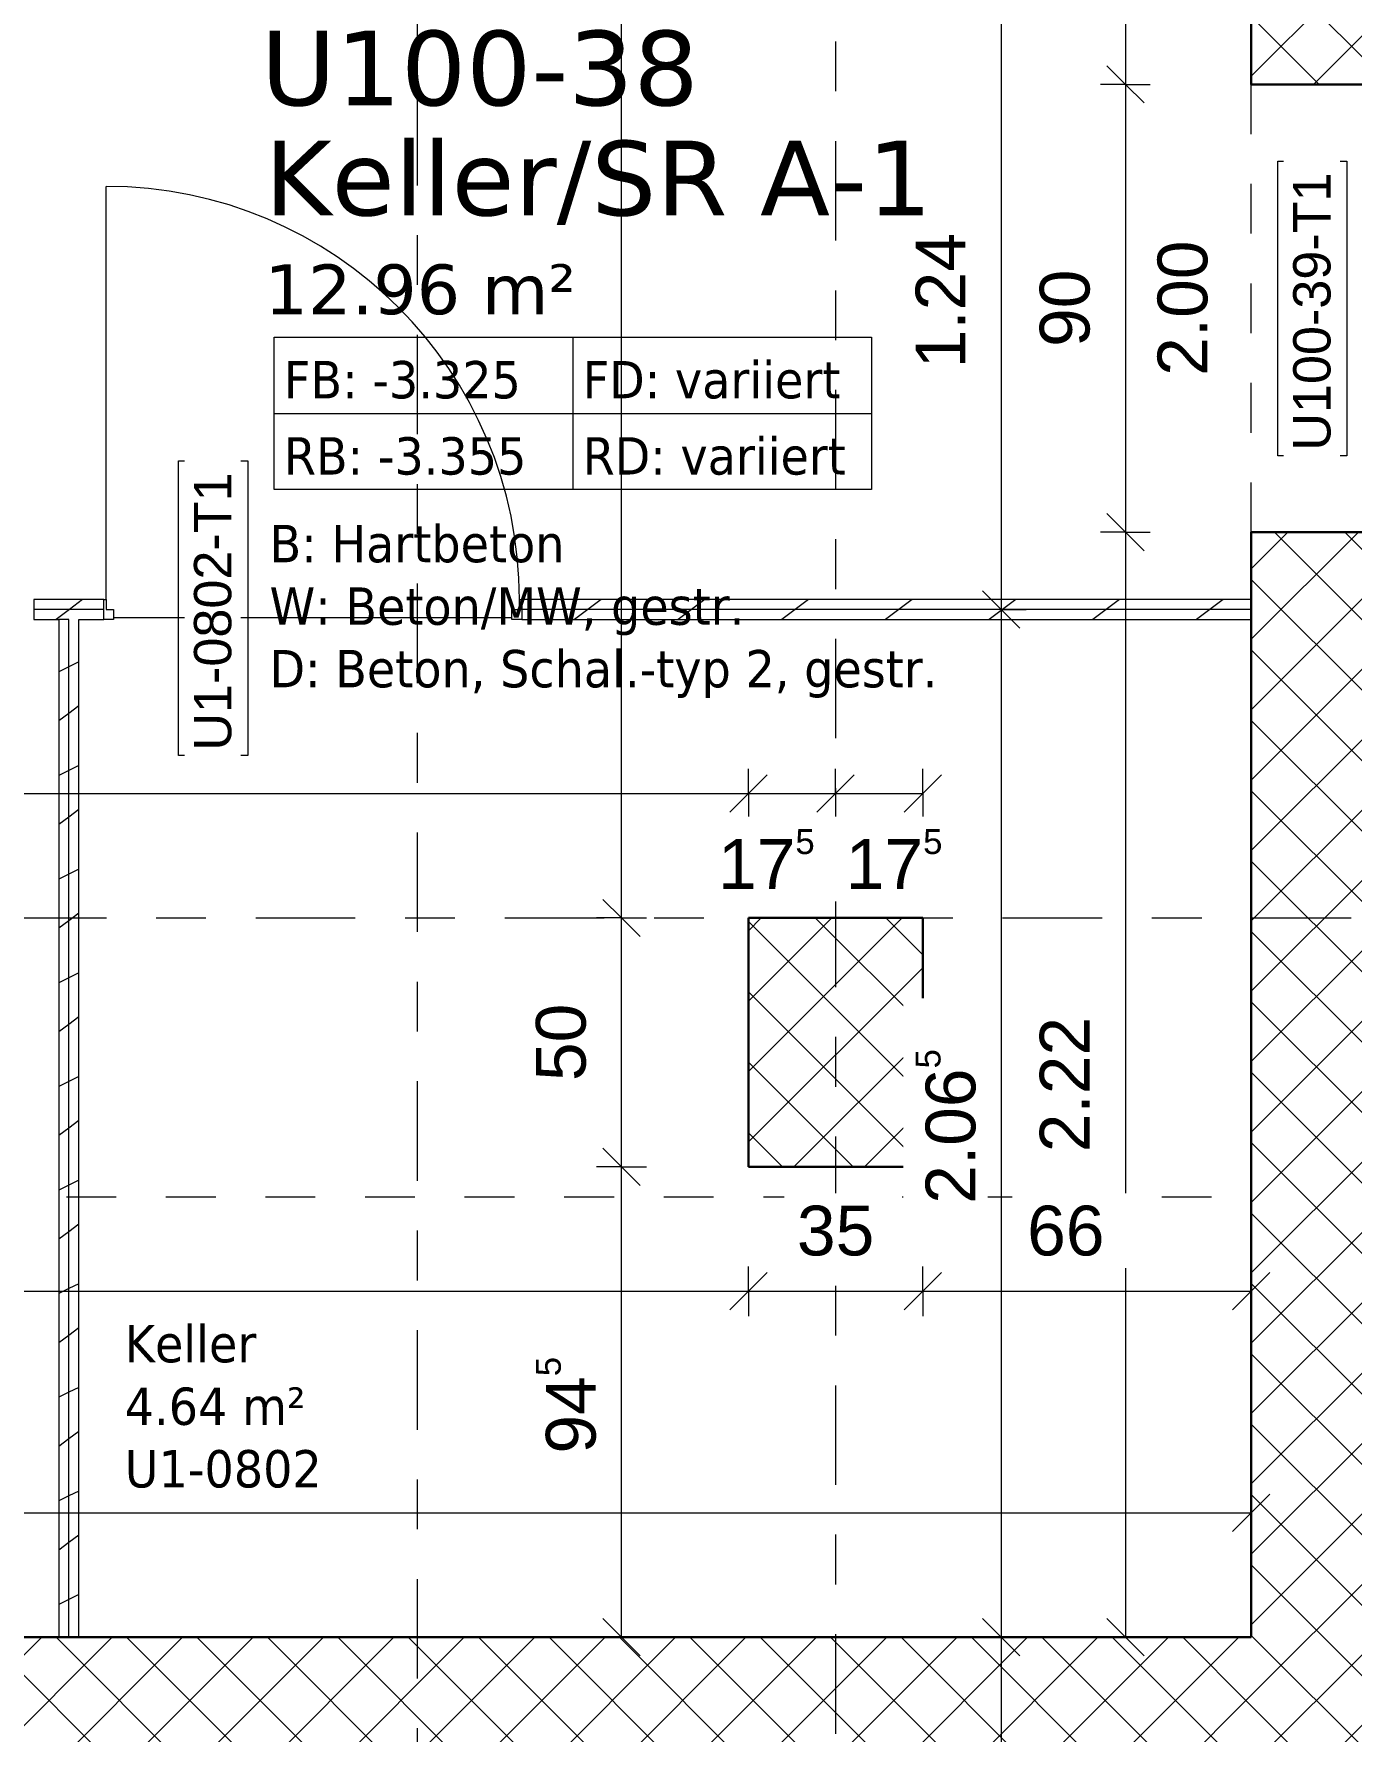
# Model space of a CAD drawing. Header units: metres. Extents: x -85.4 to -16.9, y -4 to 38.1.
# Drawn here: x -28.188 to -25.541, y 21.821 to 25.233 of the extents above; entities that cross this region are included whole.
import ezdxf

# ---------------------------------------------------------------- set-up
doc = ezdxf.new("R2010")
doc.units = ezdxf.units.M
for name, pattern in [('_Rasterlinie_', [0.375, 0.2, -0.05, 0.075, -0.05]), ('Strich Punkt fein', [0.2, 0.1, -0.05, 0, -0.05]), ('Strichpunkt - Fein', [0.2, 0.1, -0.05, 0, -0.05])]:
    doc.linetypes.add(name, pattern=pattern)
for name, color, linetype, lineweight in [('A-____-____-DIMS', 7, 'Continuous', 5), ('A-____-____-DIMS-50', 7, 'Continuous', 5), ('A-AREA-____-IDEN', 7, 'Continuous', 5), ('A-DOOR-____-IDEN', 7, 'Continuous', 5), ('A-DOOR-____-OTLN', 7, 'Continuous', 9), ('A-DOOR-FRAM-MCUT', 7, 'Continuous', 9), ('A-DOOR-OPNG-OTLN', 7, 'Continuous', 9), ('A-FLOR-____-OTLN', 7, 'Continuous', 9), ('A-FLOR-____-OVHD', 7, 'Strichpunkt - Fein', 9), ('A-WALL-____-MCUT', 7, 'Continuous', 35), ('A-WALL-____-PATT', 7, 'Continuous', 35), ('A-WALL-FNSH-MCUT', 7, 'Continuous', 35), ('S-COLS-____-MCUT', 7, 'Continuous', 35), ('S-COLS-____-OTLN', 7, 'Continuous', 9), ('S-GRID-____-OTLN', 7, 'Continuous', 5)]:
    doc.layers.add(name, color=color, linetype=linetype, lineweight=lineweight)
doc.styles.add('Arial_1', font='arial.ttf', dxfattribs={"height": 0.075})
doc.styles.add('Arial_2', font='arial.ttf', dxfattribs={"height": 0.1})
doc.styles.add('Verdana_1', font='verdana.ttf', dxfattribs={"height": 0.1})
doc.styles.add('Verdana_2', font='verdana.ttf', dxfattribs={"width": 0.9, "height": 0.075})
doc.styles.add('Verdana_3', font='verdana.ttf', dxfattribs={"height": 0.15})
doc.dimstyles.new('Arial_2_00mm_fein', dxfattribs={"dimscale": 0.3048, "dimtxt": 0.102026, "dimasz": 0.246063, "dimexe": 0.164042, "dimexo": 0.0625, "dimgap": 0.123031, "dimtad": 1, "dimdec": 1, "dimlfac": 100, "dimrnd": 0.5, "dimdsep": 46, "dimtxsty": 'Arial_2', "dimblk1": 'OBLIQUE', "dimblk2": 'OBLIQUE', "dimsah": 1, "dimcen": 0.09, "dimazin": 0, "dimtfac": 1, "dimtdec": 4, "dimtix": 1, "dimtmove": 0, "dimatfit": 3, "dimfxl": 0.164042, "dimfxlon": 1, "dimtvp": 1, "dimtfill": 1, "dimtolj": 1, "dimtzin": 0, "dimarcsym": 2})
doc.dimstyles.new('Arial_2_00mm_fein_2', dxfattribs={"dimscale": 0.3048, "dimtxt": 0.102026, "dimasz": 0.246063, "dimexe": 0.164042, "dimexo": 0.0625, "dimgap": 0.123031, "dimtad": 1, "dimrnd": 0.005, "dimzin": 0, "dimdsep": 46, "dimtxsty": 'Arial_2', "dimblk1": 'OBLIQUE', "dimblk2": 'OBLIQUE', "dimsah": 1, "dimcen": 0.09, "dimazin": 0, "dimtfac": 1, "dimtdec": 4, "dimtix": 1, "dimtmove": 0, "dimatfit": 3, "dimfxl": 0.164042, "dimfxlon": 1, "dimtvp": 1, "dimtfill": 1, "dimtolj": 1, "dimtzin": 0, "dimarcsym": 2})
doc.dimstyles.new('SUB_Rohbau_fein', dxfattribs={"dimscale": 0.3048, "dimtxt": 0.102026, "dimasz": 0.246063, "dimexe": 0.164042, "dimexo": 0.0625, "dimgap": 0.123031, "dimtad": 1, "dimrnd": 0.005, "dimzin": 0, "dimdsep": 46, "dimtxsty": 'Arial_2', "dimblk1": 'OBLIQUE', "dimblk2": 'OBLIQUE', "dimsah": 1, "dimcen": 0.09, "dimazin": 0, "dimtfac": 1, "dimtdec": 4, "dimtix": 1, "dimtmove": 0, "dimatfit": 3, "dimfxl": 0.164042, "dimfxlon": 1, "dimtvp": 1, "dimtfill": 1, "dimtolj": 1, "dimtzin": 0, "dimarcsym": 2})
doc.dimstyles.new('SUB_Rohbau_fein_1', dxfattribs={"dimscale": 0.3048, "dimtxt": 0.102026, "dimasz": 0.246063, "dimexe": 0.164042, "dimexo": 0.0625, "dimgap": 0.123031, "dimtad": 1, "dimrnd": 0.005, "dimzin": 0, "dimdsep": 46, "dimtxsty": 'Arial_2', "dimblk1": 'OBLIQUE', "dimblk2": 'OBLIQUE', "dimsah": 1, "dimcen": 0.09, "dimazin": 0, "dimtfac": 1, "dimtdec": 4, "dimtix": 1, "dimtmove": 2, "dimatfit": 3, "dimfxl": 0.164042, "dimfxlon": 1, "dimtvp": 1, "dimtfill": 1, "dimtolj": 1, "dimtzin": 0, "dimarcsym": 2})
doc.dimstyles.new('SUB_Rohbau_fein_2', dxfattribs={"dimscale": 0.3048, "dimtxt": 0.102026, "dimasz": 0.246063, "dimexe": 0.164042, "dimexo": 0.0625, "dimgap": 0.123031, "dimtad": 1, "dimdec": 1, "dimlfac": 100, "dimrnd": 0.5, "dimdsep": 46, "dimtxsty": 'Arial_2', "dimblk1": 'OBLIQUE', "dimblk2": 'OBLIQUE', "dimsah": 1, "dimcen": 0.09, "dimazin": 0, "dimtfac": 1, "dimtdec": 4, "dimtix": 1, "dimtmove": 0, "dimatfit": 3, "dimfxl": 0.164042, "dimfxlon": 1, "dimtvp": 1, "dimtfill": 1, "dimtolj": 1, "dimtzin": 0, "dimarcsym": 2})
doc.dimstyles.new('SUB_Rohbau_fein_3', dxfattribs={"dimscale": 0.3048, "dimtxt": 0.102026, "dimasz": 0.246063, "dimexe": 0.164042, "dimexo": 0.0625, "dimgap": 0.123031, "dimtad": 1, "dimdec": 1, "dimlfac": 100, "dimrnd": 0.5, "dimdsep": 46, "dimtxsty": 'Arial_2', "dimblk1": 'OBLIQUE', "dimblk2": 'OBLIQUE', "dimsah": 1, "dimcen": 0.09, "dimazin": 0, "dimtfac": 1, "dimtdec": 4, "dimtix": 1, "dimtmove": 2, "dimatfit": 3, "dimfxl": 0.164042, "dimfxlon": 1, "dimtvp": 1, "dimtfill": 1, "dimtolj": 1, "dimtzin": 0, "dimarcsym": 2})
pattern_1 = [(45, (-1.5, -0.67223), (-0.07071068, 0.07071068), []), (135, (-1.5, -0.67223), (-0.07071068, -0.07071068), [])]
pattern_2 = [(216.87, (-1.417, -0.46398), (0.624749256, 0.416501116), [0.10412, -0.93712]), (206.565, (-1.292, -0.52646), (-0.20825414, -0.2082493), [0.23283, -0.23283]), (198.435, (-1.292, -0.63058), (-0.41650024, -0.20824584), [0.13171, -0.52684])]

# ---------------------------------------------------------------- blocks, each defined once
blk = doc.blocks.new('TU DF 1 - Rahmenstock - stumpf einschlagend - 800x1900 Kellerabteil-41621821--01_UG_OK_FFB_AF_lo')
at = {"layer": 'A-DOOR-FRAM-MCUT', "color": 253, "true_color": 0x999999}
for p, q in [((-0.42, 0.02), (-0.4, 0.02)), ((-0.42, -0.02), (-0.42, 0.02)), ((-0.4, 0.02), (-0.4, 0)), ((0.4, 0.02), (0.42, 0.02)), ((0.4, 0), (0.4, 0.02)), ((0.42, 0.02), (0.42, -0.02)), ((-0.415, -0.02), (-0.42, -0.02)), ((-0.415, 0), (-0.415, -0.02)), ((-0.4, 0), (-0.415, 0)), ((0.415, 0), (0.4, 0)), ((0.415, -0.02), (0.415, 0)), ((0.42, -0.02), (0.415, -0.02))]:
    blk.add_line(p, q, dxfattribs=at)
at = {"layer": 'A-DOOR-OPNG-OTLN', "color": 253, "true_color": 0x999999}
blk.add_line((0.415, -0.02), (0.415, -0.85), dxfattribs=at)
blk.add_arc((0.415, -0.02), 0.83, 180, 270, dxfattribs=at)
blk = doc.blocks.new('StA_TU_HBR_1HDF - n_B_90x200-42359772--01_UG_OK_FFB_AF_lo')
at = {"layer": 'A-DOOR-____-OTLN'}
for p, q in [((0.463, 0.197), (-0.463, 0.197)), ((-0.463, 0.197), (-0.463, 0.147)), ((0.463, 0.147), (0.463, 0.197)), ((-0.463, 0.147), (0.463, 0.147))]:
    blk.add_line(p, q, dxfattribs=at)
at = {"layer": 'A-DOOR-____-OTLN', "linetype": 'Strich Punkt fein'}
for p, q in [((-0.45, 0.125), (0.45, 0.125)), ((0.45, -0.125), (-0.45, -0.125))]:
    blk.add_line(p, q, dxfattribs=at)
at = {"layer": 'A-DOOR-FRAM-MCUT'}
for p, q in [((-0.47, 0.197), (-0.545, 0.197)), ((-0.545, 0.197), (-0.545, 0.125)), ((-0.47, 0.14), (-0.47, 0.197)), ((0.545, 0.197), (0.47, 0.197)), ((0.47, 0.197), (0.47, 0.14)), ((0.545, 0.125), (0.545, 0.197)), ((-0.45, 0.14), (-0.47, 0.14)), ((-0.45, 0.125), (-0.45, 0.14)), ((0.47, 0.14), (0.45, 0.14)), ((0.45, 0.14), (0.45, 0.125)), ((-0.545, 0.125), (-0.45, 0.125)), ((0.45, 0.125), (0.545, 0.125))]:
    blk.add_line(p, q, dxfattribs=at)
at = {"layer": 'A-DOOR-OPNG-OTLN'}
blk.add_line((-0.463, 1.123), (-0.463, 0.197), dxfattribs=at)
blk.add_arc((-0.463, 0.197), 0.926, 360, 90, dxfattribs=at)
blk = doc.blocks.new('Beschriftung_Räume-SUB - OK_varriert-31033571--01_UG_OK_FFB_AF_lo')
at = {"layer": 'A-AREA-____-IDEN'}
for p, q in [((0, -0.01263), (0.024, -0.01263)), ((0, -0.018752), (0, -0.01263)), ((0.012, -0.01263), (0.012, -0.018752)), ((0.024, -0.01263), (0.024, -0.018752)), ((0, -0.015691), (0.024, -0.015691)), ((0.024, -0.018752), (0, -0.018752))]:
    blk.add_line(p, q, dxfattribs=at)
blk = doc.blocks.new('DIMBLOCK31--01_UG_OK_FFB_AF_lo')
at = {"layer": 'A-____-____-DIMS-50'}
for p, q in [((-27.0079, 22.9566), (-27.0454, 22.9941)), ((-27.0079, 22.9566), (-27.0579, 22.9566)), ((-27.0079, 22.0116), (-27.0079, 22.9566)), ((-27.0079, 22.9566), (-26.9704, 22.9191)), ((-27.0079, 22.9566), (-26.9579, 22.9566)), ((-27.0079, 22.0116), (-27.0454, 22.0491)), ((-27.0079, 22.0116), (-27.0579, 22.0116)), ((-27.0079, 22.0116), (-26.9704, 21.9741)), ((-27.0079, 22.0116), (-26.9579, 22.0116))]:
    blk.add_line(p, q, dxfattribs=at)
at = {"layer": 'A-____-____-DIMS-50', "color": 0, "insert": (-27.1799, 22.3805), "char_height": 0.1, "width": 0.248525, "attachment_point": 1, "rotation": 90, "line_spacing_factor": 0.941778, "style": 'Arial_2', "bg_fill": 3, "box_fill_scale": 1.25, "bg_fill_color": 256, "bg_fill_true_color": 13158600, "bg_fill_transparency": 0}
blk.add_mtext('94\\A2\\H0.5x;\\S5^  ;\\H2x;', dxfattribs=at)
blk = doc.blocks.new('_Oblique')
at = {"color": 0, "linetype": 'ByBlock', "lineweight": -2}
blk.add_line((-0.5, -0.5), (0.5, 0.5), dxfattribs=at)
blk = doc.blocks.new('DIMBLOCK32--01_UG_OK_FFB_AF_lo')
at = {"layer": 'A-____-____-DIMS-50'}
for p, q in [((-27.0079, 23.4566), (-27.0454, 23.4941)), ((-27.0079, 23.4566), (-27.0579, 23.4566)), ((-27.0079, 22.9566), (-27.0079, 23.4566)), ((-27.0079, 23.4566), (-26.9704, 23.4191)), ((-27.0079, 23.4566), (-26.9579, 23.4566)), ((-27.0079, 22.9566), (-27.0454, 22.9941)), ((-27.0079, 22.9566), (-27.0579, 22.9566)), ((-27.0079, 22.9566), (-26.9704, 22.9191)), ((-27.0079, 22.9566), (-26.9579, 22.9566))]:
    blk.add_line(p, q, dxfattribs=at)
at = {"layer": 'A-____-____-DIMS-50', "color": 0, "insert": (-27.1799, 23.129), "char_height": 0.1, "width": 0.186088, "attachment_point": 1, "rotation": 90, "line_spacing_factor": 0.941778, "style": 'Arial_2', "bg_fill": 3, "box_fill_scale": 1.25, "bg_fill_color": 256, "bg_fill_true_color": 13158600, "bg_fill_transparency": 0}
blk.add_mtext('50', dxfattribs=at)
blk = doc.blocks.new('DIMBLOCK33--01_UG_OK_FFB_AF_lo')
at = {"layer": 'A-____-____-DIMS-50'}
for p, q in [((-27.0079, 28.9016), (-27.0454, 28.9391)), ((-27.0079, 28.9016), (-27.0579, 28.9016)), ((-27.0079, 23.4566), (-27.0079, 28.9016)), ((-27.0079, 28.9016), (-26.9704, 28.8641)), ((-27.0079, 28.9016), (-26.9579, 28.9016)), ((-27.0079, 23.4566), (-27.0454, 23.4941)), ((-27.0079, 23.4566), (-27.0579, 23.4566)), ((-27.0079, 23.4566), (-26.9704, 23.4191)), ((-27.0079, 23.4566), (-26.9579, 23.4566))]:
    blk.add_line(p, q, dxfattribs=at)
at = {"layer": 'A-____-____-DIMS-50', "color": 0, "insert": (-27.1799, 26.0174), "char_height": 0.1, "width": 0.388091, "attachment_point": 1, "rotation": 90, "line_spacing_factor": 0.941778, "style": 'Arial_2', "bg_fill": 3, "box_fill_scale": 1.25, "bg_fill_color": 256, "bg_fill_true_color": 13158600, "bg_fill_transparency": 0}
blk.add_mtext('5.44\\A2\\H0.5x;\\S5^  ;\\H2x;', dxfattribs=at)
blk = doc.blocks.new('DIMBLOCK37--01_UG_OK_FFB_AF_lo')
at = {"layer": 'A-____-____-DIMS-50'}
for p, q in [((-25.9959, 28.9016), (-26.0334, 28.9391)), ((-25.9959, 28.9016), (-26.0459, 28.9016)), ((-25.9959, 28.9016), (-25.9959, 25.1316)), ((-25.9959, 28.9016), (-25.9584, 28.8641)), ((-25.9959, 28.9016), (-25.9459, 28.9016)), ((-25.9959, 25.1316), (-26.0334, 25.1691)), ((-25.9959, 25.1316), (-26.0459, 25.1316)), ((-25.9959, 25.1316), (-25.9584, 25.0941)), ((-25.9959, 25.1316), (-25.9459, 25.1316))]:
    blk.add_line(p, q, dxfattribs=at)
at = {"layer": 'A-____-____-DIMS-50', "color": 0, "insert": (-26.1679, 26.8809), "char_height": 0.1, "width": 0.325653, "attachment_point": 1, "rotation": 90, "line_spacing_factor": 0.941778, "style": 'Arial_2', "bg_fill": 3, "box_fill_scale": 1.25, "bg_fill_color": 256, "bg_fill_true_color": 13158600, "bg_fill_transparency": 0}
blk.add_mtext('3.77', dxfattribs=at)
blk = doc.blocks.new('DIMBLOCK38--01_UG_OK_FFB_AF_lo')
at = {"layer": 'A-____-____-DIMS-50'}
for p, q in [((-25.9959, 25.1316), (-26.0334, 25.1691)), ((-25.9959, 25.1316), (-26.0459, 25.1316)), ((-25.9959, 25.1316), (-25.9959, 24.2316)), ((-25.9959, 25.1316), (-25.9584, 25.0941)), ((-25.9959, 25.1316), (-25.9459, 25.1316)), ((-25.9959, 24.2316), (-26.0334, 24.2691)), ((-25.9959, 24.2316), (-26.0459, 24.2316)), ((-25.9959, 24.2316), (-25.9584, 24.1941)), ((-25.9959, 24.2316), (-25.9459, 24.2316))]:
    blk.add_line(p, q, dxfattribs=at)
at = {"layer": 'A-____-____-DIMS-50', "color": 0, "char_height": 0.1, "attachment_point": 1, "rotation": 90, "line_spacing_factor": 0.941778, "style": 'Arial_2', "bg_fill": 3, "box_fill_scale": 1.25, "bg_fill_color": 256, "bg_fill_true_color": 13158600, "bg_fill_transparency": 0}
for s, insert, width in [('2.00', (-25.9313, 24.5459), 0.325653), ('90', (-26.1679, 24.604), 0.186088)]:
    blk.add_mtext(s, dxfattribs=dict(at, insert=insert, width=width))
blk = doc.blocks.new('DIMBLOCK39--01_UG_OK_FFB_AF_lo')
at = {"layer": 'A-____-____-DIMS-50'}
for p, q in [((-25.9959, 24.2316), (-26.0334, 24.2691)), ((-25.9959, 24.2316), (-26.0459, 24.2316)), ((-25.9959, 24.2316), (-25.9959, 22.0116)), ((-25.9959, 24.2316), (-25.9584, 24.1941)), ((-25.9959, 24.2316), (-25.9459, 24.2316)), ((-25.9959, 22.0116), (-26.0334, 22.0491)), ((-25.9959, 22.0116), (-26.0459, 22.0116)), ((-25.9959, 22.0116), (-25.9584, 21.9741)), ((-25.9959, 22.0116), (-25.9459, 22.0116))]:
    blk.add_line(p, q, dxfattribs=at)
at = {"layer": 'A-____-____-DIMS-50', "color": 0, "insert": (-26.1679, 22.9859), "char_height": 0.1, "width": 0.325653, "attachment_point": 1, "rotation": 90, "line_spacing_factor": 0.941778, "style": 'Arial_2', "bg_fill": 3, "box_fill_scale": 1.25, "bg_fill_color": 256, "bg_fill_true_color": 13158600, "bg_fill_transparency": 0}
blk.add_mtext('2.22', dxfattribs=at)
blk = doc.blocks.new('DIMBLOCK42--01_UG_OK_FFB_AF_lo')
at = {"layer": 'A-____-____-DIMS-50'}
for p, q in [((-30.923, 22.7066), (-30.923, 22.7566)), ((-30.923, 22.7066), (-30.8855, 22.7441)), ((-26.753, 22.7066), (-26.753, 22.7566)), ((-26.753, 22.7066), (-26.7155, 22.7441)), ((-30.923, 22.7066), (-30.9605, 22.6691)), ((-30.923, 22.7066), (-26.753, 22.7066)), ((-30.923, 22.7066), (-30.923, 22.6566)), ((-26.753, 22.7066), (-26.7905, 22.6691)), ((-26.753, 22.7066), (-26.753, 22.6566))]:
    blk.add_line(p, q, dxfattribs=at)
at = {"layer": 'A-____-____-DIMS-50', "color": 0, "insert": (-29.1704, 22.8786), "char_height": 0.1, "width": 0.325653, "attachment_point": 1, "line_spacing_factor": 0.941778, "style": 'Arial_2', "bg_fill": 3, "box_fill_scale": 1.25, "bg_fill_color": 256, "bg_fill_true_color": 13158600, "bg_fill_transparency": 0}
blk.add_mtext('4.17', dxfattribs=at)
blk = doc.blocks.new('DIMBLOCK43--01_UG_OK_FFB_AF_lo')
at = {"layer": 'A-____-____-DIMS-50'}
for p, q in [((-26.753, 22.7066), (-26.753, 22.7566)), ((-26.753, 22.7066), (-26.7155, 22.7441)), ((-26.403, 22.7066), (-26.403, 22.7566)), ((-26.403, 22.7066), (-26.3655, 22.7441)), ((-26.753, 22.7066), (-26.7905, 22.6691)), ((-26.753, 22.7066), (-26.403, 22.7066)), ((-26.753, 22.7066), (-26.753, 22.6566)), ((-26.403, 22.7066), (-26.4405, 22.6691)), ((-26.403, 22.7066), (-26.403, 22.6566))]:
    blk.add_line(p, q, dxfattribs=at)
at = {"layer": 'A-____-____-DIMS-50', "color": 0, "insert": (-26.6556, 22.8786), "char_height": 0.1, "width": 0.186088, "attachment_point": 1, "line_spacing_factor": 0.941778, "style": 'Arial_2', "bg_fill": 3, "box_fill_scale": 1.25, "bg_fill_color": 256, "bg_fill_true_color": 13158600, "bg_fill_transparency": 0}
blk.add_mtext('35', dxfattribs=at)
blk = doc.blocks.new('DIMBLOCK44--01_UG_OK_FFB_AF_lo')
at = {"layer": 'A-____-____-DIMS-50'}
for p, q in [((-26.403, 22.7066), (-26.403, 22.7566)), ((-26.403, 22.7066), (-26.3655, 22.7441)), ((-25.743, 22.7066), (-25.743, 22.7566)), ((-25.743, 22.7066), (-25.7055, 22.7441)), ((-26.403, 22.7066), (-26.4405, 22.6691)), ((-26.403, 22.7066), (-25.743, 22.7066)), ((-26.403, 22.7066), (-26.403, 22.6566)), ((-25.743, 22.7066), (-25.7805, 22.6691)), ((-25.743, 22.7066), (-25.743, 22.6566))]:
    blk.add_line(p, q, dxfattribs=at)
at = {"layer": 'A-____-____-DIMS-50', "color": 0, "insert": (-26.1932, 22.8786), "char_height": 0.1, "width": 0.186088, "attachment_point": 1, "line_spacing_factor": 0.941778, "style": 'Arial_2', "bg_fill": 3, "box_fill_scale": 1.25, "bg_fill_color": 256, "bg_fill_true_color": 13158600, "bg_fill_transparency": 0}
blk.add_mtext('66', dxfattribs=at)
blk = doc.blocks.new('DIMBLOCK45--01_UG_OK_FFB_AF_lo')
at = {"layer": 'A-____-____-DIMS-50'}
for p, q in [((-32.408, 22.2616), (-32.408, 22.3116)), ((-32.408, 22.2616), (-32.3705, 22.2991)), ((-25.743, 22.2616), (-25.743, 22.3116)), ((-25.743, 22.2616), (-25.7055, 22.2991)), ((-32.408, 22.2616), (-32.4455, 22.2241)), ((-32.408, 22.2616), (-25.743, 22.2616)), ((-32.408, 22.2616), (-32.408, 22.2116)), ((-25.743, 22.2616), (-25.7805, 22.2241)), ((-25.743, 22.2616), (-25.743, 22.2116))]:
    blk.add_line(p, q, dxfattribs=at)
at = {"layer": 'A-____-____-DIMS-50', "color": 0, "insert": (-29.2372, 22.4336), "char_height": 0.1, "width": 0.388091, "attachment_point": 1, "line_spacing_factor": 0.941778, "style": 'Arial_2', "bg_fill": 3, "box_fill_scale": 1.25, "bg_fill_color": 256, "bg_fill_true_color": 13158600, "bg_fill_transparency": 0}
blk.add_mtext('6.66\\A2\\H0.5x;\\S5^  ;\\H2x;', dxfattribs=at)
blk = doc.blocks.new('DIMBLOCK446--01_UG_OK_FFB_AF_lo')
at = {"layer": 'A-____-____-DIMS-50'}
for p, q in [((-26.2451, 25.3166), (-26.2826, 25.3541)), ((-26.2451, 25.3166), (-26.2951, 25.3166)), ((-26.2451, 25.3166), (-26.2451, 24.0766)), ((-26.2451, 25.3166), (-26.2076, 25.2791)), ((-26.2451, 25.3166), (-26.1951, 25.3166)), ((-26.2451, 24.0766), (-26.2826, 24.1141)), ((-26.2451, 24.0766), (-26.2951, 24.0766)), ((-26.2451, 24.0766), (-26.2076, 24.0391)), ((-26.2451, 24.0766), (-26.1951, 24.0766))]:
    blk.add_line(p, q, dxfattribs=at)
at = {"layer": 'A-____-____-DIMS-50', "color": 0, "insert": (-26.4172, 24.5609), "char_height": 0.1, "width": 0.325653, "attachment_point": 1, "rotation": 90, "line_spacing_factor": 0.941778, "style": 'Arial_2', "bg_fill": 3, "box_fill_scale": 1.25, "bg_fill_color": 256, "bg_fill_true_color": 13158600, "bg_fill_transparency": 0}
blk.add_mtext('1.24', dxfattribs=at)
blk = doc.blocks.new('DIMBLOCK447--01_UG_OK_FFB_AF_lo')
at = {"layer": 'A-____-____-DIMS-50'}
for p, q in [((-26.2451, 24.0766), (-26.2826, 24.1141)), ((-26.2451, 24.0766), (-26.2951, 24.0766)), ((-26.2451, 24.0766), (-26.2451, 22.0116)), ((-26.2451, 24.0766), (-26.2076, 24.0391)), ((-26.2451, 24.0766), (-26.1951, 24.0766)), ((-26.2451, 22.0116), (-26.2826, 22.0491)), ((-26.2451, 22.0116), (-26.2951, 22.0116)), ((-26.2451, 22.0116), (-26.2076, 21.9741)), ((-26.2451, 22.0116), (-26.1951, 22.0116))]:
    blk.add_line(p, q, dxfattribs=at)
at = {"layer": 'A-____-____-DIMS-50', "color": 0, "insert": (-26.4172, 22.8824), "char_height": 0.1, "width": 0.388091, "attachment_point": 1, "rotation": 90, "line_spacing_factor": 0.941778, "style": 'Arial_2', "bg_fill": 3, "box_fill_scale": 1.25, "bg_fill_color": 256, "bg_fill_true_color": 13158600, "bg_fill_transparency": 0}
blk.add_mtext('2.06\\A2\\H0.5x;\\S5^  ;\\H2x;', dxfattribs=at)
blk = doc.blocks.new('DIMBLOCK448--01_UG_OK_FFB_AF_lo')
at = {"layer": 'A-____-____-DIMS-50'}
for p, q in [((-26.2451, 22.0116), (-26.2826, 22.0491)), ((-26.2451, 22.0116), (-26.2951, 22.0116)), ((-26.2451, 22.0116), (-26.2451, 19.6916)), ((-26.2451, 22.0116), (-26.2076, 21.9741)), ((-26.2451, 22.0116), (-26.1951, 22.0116)), ((-26.2451, 19.6916), (-26.2826, 19.7291)), ((-26.2451, 19.6916), (-26.2951, 19.6916)), ((-26.2451, 19.6916), (-26.2076, 19.6541)), ((-26.2451, 19.6916), (-26.1951, 19.6916))]:
    blk.add_line(p, q, dxfattribs=at)
at = {"layer": 'A-____-____-DIMS-50', "color": 0, "insert": (-26.4172, 20.7718), "char_height": 0.1, "width": 0.325653, "attachment_point": 1, "rotation": 90, "line_spacing_factor": 0.941778, "style": 'Arial_2', "bg_fill": 3, "box_fill_scale": 1.25, "bg_fill_color": 256, "bg_fill_true_color": 13158600, "bg_fill_transparency": 0}
blk.add_mtext('2.32', dxfattribs=at)
blk = doc.blocks.new('DIMBLOCK548--01_UG_OK_FFB_AF_lo')
at = {"layer": 'A-____-____-DIMS-50'}
for p, q in [((-30.923, 23.7066), (-30.923, 23.7566)), ((-26.753, 23.7066), (-26.753, 23.7566)), ((-30.923, 23.7066), (-30.8855, 23.7441)), ((-26.753, 23.7066), (-26.7155, 23.7441)), ((-30.923, 23.7066), (-30.9605, 23.6691)), ((-30.923, 23.7066), (-26.753, 23.7066)), ((-30.923, 23.7066), (-30.923, 23.6566)), ((-26.753, 23.7066), (-26.7905, 23.6691)), ((-26.753, 23.7066), (-26.753, 23.6566))]:
    blk.add_line(p, q, dxfattribs=at)
at = {"layer": 'A-____-____-DIMS-50', "color": 0, "insert": (-28.9737, 23.8786), "char_height": 0.1, "width": 0.325653, "attachment_point": 1, "line_spacing_factor": 0.941778, "style": 'Arial_2', "bg_fill": 3, "box_fill_scale": 1.25, "bg_fill_color": 256, "bg_fill_true_color": 13158600, "bg_fill_transparency": 0}
blk.add_mtext('4.17', dxfattribs=at)
blk = doc.blocks.new('DIMBLOCK549--01_UG_OK_FFB_AF_lo')
at = {"layer": 'A-____-____-DIMS-50'}
for p, q in [((-26.753, 23.7066), (-26.753, 23.7566)), ((-26.578, 23.7066), (-26.578, 23.7566)), ((-26.753, 23.7066), (-26.7155, 23.7441)), ((-26.578, 23.7066), (-26.5405, 23.7441)), ((-26.753, 23.7066), (-26.7905, 23.6691)), ((-26.753, 23.7066), (-26.578, 23.7066)), ((-26.753, 23.7066), (-26.753, 23.6566)), ((-26.578, 23.7066), (-26.6155, 23.6691)), ((-26.578, 23.7066), (-26.578, 23.6566))]:
    blk.add_line(p, q, dxfattribs=at)
at = {"layer": 'A-____-____-DIMS-50', "color": 0, "insert": (-26.8141, 23.6351), "char_height": 0.1, "width": 0.248525, "attachment_point": 1, "line_spacing_factor": 0.941778, "style": 'Arial_2', "bg_fill": 3, "box_fill_scale": 1.25, "bg_fill_color": 256, "bg_fill_true_color": 13158600, "bg_fill_transparency": 0}
blk.add_mtext('17\\A2\\H0.5x;\\S5^  ;\\H2x;', dxfattribs=at)
blk = doc.blocks.new('DIMBLOCK550--01_UG_OK_FFB_AF_lo')
at = {"layer": 'A-____-____-DIMS-50'}
for p, q in [((-26.578, 23.7066), (-26.578, 23.7566)), ((-26.403, 23.7066), (-26.403, 23.7566)), ((-26.578, 23.7066), (-26.5405, 23.7441)), ((-26.403, 23.7066), (-26.3655, 23.7441)), ((-26.578, 23.7066), (-26.6155, 23.6691)), ((-26.578, 23.7066), (-26.403, 23.7066)), ((-26.578, 23.7066), (-26.578, 23.6566)), ((-26.403, 23.7066), (-26.4405, 23.6691)), ((-26.403, 23.7066), (-26.403, 23.6566))]:
    blk.add_line(p, q, dxfattribs=at)
at = {"layer": 'A-____-____-DIMS-50', "color": 0, "insert": (-26.5575, 23.6351), "char_height": 0.1, "width": 0.248525, "attachment_point": 1, "line_spacing_factor": 0.941778, "style": 'Arial_2', "bg_fill": 3, "box_fill_scale": 1.25, "bg_fill_color": 256, "bg_fill_true_color": 13158600, "bg_fill_transparency": 0}
blk.add_mtext('17\\A2\\H0.5x;\\S5^  ;\\H2x;', dxfattribs=at)

msp = doc.modelspace()

# ---------------------------------------------------------------- hatches: boundary and pattern name
at = {"layer": 'A-WALL-____-PATT', "lineweight": 9}
h = msp.add_hatch(dxfattribs=at)
h.set_pattern_fill('FP_1', color=256, style=0, pattern_type=2)
h.set_pattern_definition(pattern_1)
h.paths.add_polyline_path([(-25.743, 21.7116), (-25.493, 21.7116), (-25.493, 24.2316), (-25.743, 24.2316), (-25.743, 22.0116)])
h.paths.add_polyline_path([(-25.493, 25.1316), (-25.493, 29.8016), (-25.743, 29.8016), (-25.743, 25.1316)])
at = {"layer": 'A-WALL-____-PATT', "lineweight": 9, "true_color": 0xc3b7ad}
h = msp.add_hatch(dxfattribs=at)
h.set_pattern_fill('FP_4', color=9, style=0, pattern_type=2)
h.set_pattern_definition(pattern_2)
h.paths.add_polyline_path([(-27.208, 24.0766), (-25.743, 24.0766), (-25.743, 24.0966), (-27.208, 24.0966)])
h.paths.add_polyline_path([(-29.078, 24.0766), (-29.028, 24.0766), (-29.028, 24.0966), (-29.078, 24.0966)])
h.paths.add_polyline_path([(-28.048, 24.0766), (-28.048, 24.0966), (-28.188, 24.0966), (-28.188, 24.0766)])
h = msp.add_hatch(dxfattribs=at)
h.set_pattern_fill('FP_4', color=9, style=0, pattern_type=2)
h.set_pattern_definition(pattern_2)
h.paths.add_polyline_path([(-28.118, 24.0566), (-28.048, 24.0566), (-28.048, 24.0766), (-28.188, 24.0766), (-28.188, 24.0566), (-28.138, 24.0566)])
h.paths.add_polyline_path([(-27.208, 24.0566), (-25.743, 24.0566), (-25.743, 24.0766), (-27.208, 24.0766)])
h.paths.add_polyline_path([(-29.078, 24.0566), (-29.028, 24.0566), (-29.028, 24.0766), (-29.078, 24.0766)])
h = msp.add_hatch(dxfattribs=at)
h.set_pattern_fill('FP_4', color=9, style=0, pattern_type=2)
h.set_pattern_definition(pattern_2)
h.paths.add_polyline_path([(-28.138, 22.0116), (-28.118, 22.0116), (-28.118, 24.0566), (-28.138, 24.0566), (-28.138, 22.458)])
h = msp.add_hatch(dxfattribs=at)
h.set_pattern_fill('FP_4', color=9, style=0, pattern_type=2)
h.set_pattern_definition(pattern_2)
h.paths.add_polyline_path([(-28.118, 22.0116), (-28.098, 22.0116), (-28.098, 24.0566), (-28.118, 24.0566), (-28.118, 22.458)])
at = {"layer": 'A-WALL-____-PATT', "lineweight": 9}
h = msp.add_hatch(dxfattribs=at)
h.set_pattern_fill('FP_1', color=256, style=0, pattern_type=2)
h.set_pattern_definition(pattern_1)
h.paths.add_polyline_path([(-32.408, 21.7116), (-25.743, 21.7116), (-25.743, 22.0116), (-32.408, 22.0116)])
at = {"layer": 'S-COLS-____-OTLN'}
h = msp.add_hatch(dxfattribs=at)
h.set_pattern_fill('FP_1', color=256, style=0, pattern_type=2)
h.set_pattern_definition(pattern_1)
h.paths.add_polyline_path([(-26.753, 22.9566), (-26.403, 22.9566), (-26.403, 23.4566), (-26.753, 23.4566)])

# ---------------------------------------------------------------- linework, layer by layer
at = {"layer": 'A-DOOR-____-IDEN', "flags": 128}
msp.add_lwpolyline([(-25.6898, 24.3855), (-25.6898, 24.9775), (-25.5508, 24.9775), (-25.5508, 24.3855)], close=True, dxfattribs=at)
at = {"layer": 'A-FLOR-____-OTLN'}
msp.add_line((-28.028, 24.0606), (-27.228, 24.0606), dxfattribs=at)
at = {"layer": 'A-FLOR-____-OVHD'}
msp.add_line((-30.923, 22.8966), (-25.743, 22.8966), dxfattribs=at)
at = {"layer": 'A-WALL-____-MCUT'}
for p, q in [((-25.743, 25.3166), (-25.743, 25.1316)), ((-25.743, 25.1316), (-25.493, 25.1316)), ((-25.493, 24.2316), (-25.743, 24.2316)), ((-25.743, 24.2316), (-25.743, 22.0116)), ((-25.743, 22.0116), (-32.408, 22.0116))]:
    msp.add_line(p, q, dxfattribs=at)
at = {"layer": 'A-WALL-____-MCUT', "color": 253, "lineweight": 9, "true_color": 0x999999}
for p, q in [((-28.048, 24.0766), (-28.188, 24.0766)), ((-28.118, 24.0566), (-28.138, 24.0566)), ((-28.118, 22.0116), (-28.118, 24.0566)), ((-25.743, 24.0766), (-27.208, 24.0766))]:
    msp.add_line(p, q, dxfattribs=at)
at = {"layer": 'A-WALL-FNSH-MCUT', "color": 253, "lineweight": 9, "true_color": 0x999999}
for p, q in [((-28.048, 24.0966), (-28.188, 24.0966)), ((-28.188, 24.0966), (-28.188, 24.0566)), ((-28.048, 24.0566), (-28.048, 24.0966)), ((-25.743, 24.0966), (-27.208, 24.0966)), ((-27.208, 24.0966), (-27.208, 24.0566)), ((-28.188, 24.0566), (-28.138, 24.0566)), ((-28.138, 24.0566), (-28.138, 22.0116)), ((-28.098, 24.0566), (-28.048, 24.0566)), ((-28.098, 22.0116), (-28.098, 24.0566)), ((-27.208, 24.0566), (-25.743, 24.0566))]:
    msp.add_line(p, q, dxfattribs=at)
at = {"layer": 'S-COLS-____-MCUT'}
for p, q in [((-26.403, 23.4566), (-26.753, 23.4566)), ((-26.753, 23.4566), (-26.753, 22.9566)), ((-26.403, 22.9566), (-26.403, 23.4566)), ((-26.753, 22.9566), (-26.403, 22.9566))]:
    msp.add_line(p, q, dxfattribs=at)
at = {"layer": 'S-GRID-____-OTLN', "color": 8, "linetype": '_Rasterlinie_', "true_color": 0x808080}
for p, q in [((-26.578, 28.0176), (-26.578, 15.5711)), ((-27.418, -3.5715), (-27.418, 26.6349)), ((-33.7426, 23.4566), (-17.3994, 23.4566))]:
    msp.add_line(p, q, dxfattribs=at)

# ---------------------------------------------------------------- block references
at = {"layer": 'A-AREA-____-IDEN', "xscale": 49.99999999999998, "yscale": 49.99999999999998, "zscale": 49.99999999999998}
msp.add_blockref('Beschriftung_Räume-SUB - OK_varriert-31033571--01_UG_OK_FFB_AF_lo', (-27.7055, 25.2551), dxfattribs=at)
at = {"layer": 'A-DOOR-____-OTLN', "rotation": 269.9999999999988}
msp.add_blockref('StA_TU_HBR_1HDF - n_B_90x200-42359772--01_UG_OK_FFB_AF_lo', (-25.618, 24.6816), dxfattribs=at)
at = {"layer": 'A-DOOR-____-OTLN', "color": 253, "true_color": 0x999999, "rotation": 180}
msp.add_blockref('TU DF 1 - Rahmenstock - stumpf einschlagend - 800x1900 Kellerabteil-41621821--01_UG_OK_FFB_AF_lo', (-27.628, 24.0766), dxfattribs=at)

# ---------------------------------------------------------------- texts
at = {"layer": 'A-AREA-____-IDEN', "attachment_point": 1}
for s, insert, char_height, width, style in [('U100-38', (-27.7323, 25.2394), 0.15, 1.074261, 'Verdana_3'), ('Keller/SR A-1', (-27.7251, 25.0183), 0.15, 1.675527, 'Verdana_3'), ('12.96 m²', (-27.7247, 24.7698), 0.1, 0.817721, 'Verdana_1'), ('FB: -3.325', (-27.6859, 24.5757), 0.075, 0.624114, 'Verdana_2'), ('FD: variiert', (-27.0859, 24.5757), 0.075, 0.667405, 'Verdana_2'), ('RB: -3.355', (-27.6859, 24.4226), 0.075, 0.638544, 'Verdana_2'), ('RD: variiert', (-27.0859, 24.4226), 0.075, 0.681835, 'Verdana_2'), ('B: Hartbeton', (-27.7148, 24.2464), 0.075, 0.753987, 'Verdana_2'), ('W: Beton/MW, gestr.', (-27.7148, 24.1207), 0.075, 1.237405, 'Verdana_2'), ('D: Beton, Schal.-typ 2, gestr.', (-27.7148, 23.9951), 0.075, 1.73886, 'Verdana_2')]:
    msp.add_mtext(s, dxfattribs=dict(at, insert=insert, char_height=char_height, width=width, style=style))
at = {"layer": 'A-AREA-____-IDEN', "color": 8, "true_color": 0x808080, "char_height": 0.075, "attachment_point": 1, "style": 'Verdana_2'}
for s, insert, width in [('Keller', (-28.0057, 22.6389), 0.331899), ('4.64 m²', (-28.0057, 22.5132), 0.472595), ('U1-0802', (-28.0057, 22.3875), 0.497848)]:
    msp.add_mtext(s, dxfattribs=dict(at, insert=insert, width=width))

# ---------------------------------------------------------------- dimensions: what is measured, and where the dimension line sits
at = {"layer": 'A-____-____-DIMS'}
dim = msp.add_linear_dim(base=(-25.9959, 25.1316), p1=(-25.9459, 28.9016), p2=(-25.9459, 25.1316), angle=90, dimstyle='Arial_2_00mm_fein_2', override={"dimpost": '<>', "dimfxl": 3.769996}, dxfattribs=at)
dim.commit()
dim.dimension.update_dxf_attribs({"geometry": 'DIMBLOCK37--01_UG_OK_FFB_AF_lo', "text_midpoint": (-26.0845, 27.0166)})

# ---------------------------------------------------------------- next in the draw order: texts
at = {"layer": 'A-DOOR-____-IDEN', "insert": (-25.6589, 24.3955), "char_height": 0.075, "width": 0.689451, "attachment_point": 1, "rotation": 90, "style": 'Arial_1', "bg_fill": 3, "box_fill_scale": 1.25, "bg_fill_color": 256, "bg_fill_true_color": 13158600, "bg_fill_transparency": 0}
msp.add_mtext('U100-39-T1', dxfattribs=at)

# ---------------------------------------------------------------- next in the draw order: dimensions: what is measured, and where the dimension line sits
at = {"layer": 'A-____-____-DIMS'}
for base, p1, p2, text, dimstyle, override, picture, middle in [((-25.9959, 24.2316), (-25.9459, 25.1316), (-25.9459, 24.2316), '<>\\X2.00', 'Arial_2_00mm_fein', {"dimpost": '<>', "dimfxl": 0.9}, 'DIMBLOCK38--01_UG_OK_FFB_AF_lo', (-25.9959, 24.6816)), ((-27.0079, 22.9566), (-27.0579, 22.0116), (-26.9579, 22.9566), '\\A1;94\\Q;{\\A1;{\\H0.5x;\\S5^ ;}}', 'SUB_Rohbau_fein_2', {"dimpost": '<>', "dimfxl": 0.950281}, 'DIMBLOCK31--01_UG_OK_FFB_AF_lo', (-27.0965, 22.4841))]:
    dim = msp.add_linear_dim(base=base, p1=p1, p2=p2, angle=90, text=text, dimstyle=dimstyle, override=override, dxfattribs=at)
    dim.commit()
    dim.dimension.update_dxf_attribs({"geometry": picture, "text_midpoint": middle})

# ---------------------------------------------------------------- next in the draw order: dimensions: what is measured, and where the dimension line sits
for base, p1, p2, dimstyle, override, picture, middle in [((-25.9959, 22.0116), (-25.9459, 24.2316), (-25.9459, 22.0116), 'Arial_2_00mm_fein_2', {"dimpost": '<>', "dimfxl": 2.220004}, 'DIMBLOCK39--01_UG_OK_FFB_AF_lo', (-26.0836, 23.1216)), ((-27.0079, 23.4566), (-26.9579, 22.9566), (-26.9579, 23.4566), 'SUB_Rohbau_fein_2', {"dimpost": '<>', "dimfxl": 0.5}, 'DIMBLOCK32--01_UG_OK_FFB_AF_lo', (-27.0965, 23.2066))]:
    dim = msp.add_linear_dim(base=base, p1=p1, p2=p2, angle=90, dimstyle=dimstyle, override=override, dxfattribs=at)
    dim.commit()
    dim.dimension.update_dxf_attribs({"geometry": picture, "text_midpoint": middle})

# ---------------------------------------------------------------- next in the draw order: dimensions: what is measured, and where the dimension line sits
dim = msp.add_linear_dim(base=(-27.0079, 28.9016), p1=(-26.9579, 23.4566), p2=(-26.9579, 28.9016), angle=90, text='\\A1;5.44\\Q;{\\A1;{\\H0.5x;\\S5^ ;}}', dimstyle='SUB_Rohbau_fein', override={"dimpost": '<>', "dimfxl": 5.444996}, dxfattribs=at)
dim.commit()
dim.dimension.update_dxf_attribs({"geometry": 'DIMBLOCK33--01_UG_OK_FFB_AF_lo', "text_midpoint": (-27.0963, 26.1791)})
dim = msp.add_linear_dim(base=(-26.2451, 24.0766), p1=(-26.1951, 25.3166), p2=(-26.1951, 24.0766), angle=90, dimstyle='SUB_Rohbau_fein', override={"dimpost": '<>', "dimfxl": 1.24}, dxfattribs=at)
dim.commit()
dim.dimension.update_dxf_attribs({"geometry": 'DIMBLOCK446--01_UG_OK_FFB_AF_lo', "text_midpoint": (-26.3328, 24.6966)})
dim = msp.add_linear_dim(base=(-26.753, 22.7066), p1=(-30.923, 22.7566), p2=(-26.753, 22.7566), dimstyle='SUB_Rohbau_fein_1', override={"dimpost": '<>', "dimfxl": 4.17}, dxfattribs=at)
dim.commit()
dim.dimension.update_dxf_attribs({"geometry": 'DIMBLOCK42--01_UG_OK_FFB_AF_lo', "text_midpoint": (-29.0075, 22.8119), "dimtype": 160})
dim = msp.add_linear_dim(base=(-25.743, 22.2616), p1=(-32.408, 22.3116), p2=(-25.743, 22.3116), text='\\A1;6.66\\Q;{\\A1;{\\H0.5x;\\S5^ ;}}', dimstyle='SUB_Rohbau_fein', override={"dimpost": '<>', "dimfxl": 6.665}, dxfattribs=at)
dim.commit()
dim.dimension.update_dxf_attribs({"geometry": 'DIMBLOCK45--01_UG_OK_FFB_AF_lo', "text_midpoint": (-29.0755, 22.3501)})

# ---------------------------------------------------------------- next in the draw order: dimensions: what is measured, and where the dimension line sits
for base, p1, p2, dimstyle, override, picture, middle in [((-26.753, 23.7066), (-30.923, 23.6566), (-26.753, 23.6566), 'SUB_Rohbau_fein', {"dimpost": '<>', "dimfxl": 4.17}, 'DIMBLOCK548--01_UG_OK_FFB_AF_lo', (-28.838, 23.7943)), ((-26.403, 22.7066), (-26.753, 22.7566), (-26.403, 22.7566), 'SUB_Rohbau_fein_2', {"dimpost": '<>', "dimfxl": 0.35}, 'DIMBLOCK43--01_UG_OK_FFB_AF_lo', (-26.578, 22.7952))]:
    dim = msp.add_linear_dim(base=base, p1=p1, p2=p2, dimstyle=dimstyle, override=override, dxfattribs=at)
    dim.commit()
    dim.dimension.update_dxf_attribs({"geometry": picture, "text_midpoint": middle})

# ---------------------------------------------------------------- next in the draw order: linework, layer by layer
at = {"layer": 'A-DOOR-____-IDEN', "flags": 128}
msp.add_lwpolyline([(-27.8976, 23.7829), (-27.8976, 24.3749), (-27.7586, 24.3749), (-27.7586, 23.7829)], close=True, dxfattribs=at)

# ---------------------------------------------------------------- next in the draw order: dimensions: what is measured, and where the dimension line sits
at = {"layer": 'A-____-____-DIMS'}
dim = msp.add_linear_dim(base=(-26.578, 23.7066), p1=(-26.753, 23.6566), p2=(-26.578, 23.7566), text='\\A1;17\\Q;{\\A1;{\\H0.5x;\\S5^ ;}}', dimstyle='SUB_Rohbau_fein_3', override={"dimpost": '<>', "dimfxl": 0.201556}, dxfattribs=at)
dim.commit()
dim.dimension.update_dxf_attribs({"geometry": 'DIMBLOCK549--01_UG_OK_FFB_AF_lo', "text_midpoint": (-26.6898, 23.5685), "dimtype": 160})
dim = msp.add_linear_dim(base=(-25.743, 22.7066), p1=(-26.403, 22.7566), p2=(-25.743, 22.7566), dimstyle='SUB_Rohbau_fein_3', override={"dimpost": '<>', "dimfxl": 0.66}, dxfattribs=at)
dim.commit()
dim.dimension.update_dxf_attribs({"geometry": 'DIMBLOCK44--01_UG_OK_FFB_AF_lo', "text_midpoint": (-26.1002, 22.8119), "dimtype": 160})

# ---------------------------------------------------------------- next in the draw order: texts
at = {"layer": 'A-DOOR-____-IDEN', "insert": (-27.8667, 23.7929), "char_height": 0.075, "width": 0.689451, "attachment_point": 1, "rotation": 90, "style": 'Arial_1', "bg_fill": 3, "box_fill_scale": 1.25, "bg_fill_color": 256, "bg_fill_true_color": 13158600, "bg_fill_transparency": 0}
msp.add_mtext('U1-0802-T1', dxfattribs=at)

# ---------------------------------------------------------------- next in the draw order: dimensions: what is measured, and where the dimension line sits
at = {"layer": 'A-____-____-DIMS'}
dim = msp.add_linear_dim(base=(-26.2451, 22.0116), p1=(-26.1951, 24.0766), p2=(-26.1951, 22.0116), angle=90, text='\\A1;2.06\\Q;{\\A1;{\\H0.5x;\\S5^ ;}}', dimstyle='SUB_Rohbau_fein', override={"dimpost": '<>', "dimfxl": 2.065004}, dxfattribs=at)
dim.commit()
dim.dimension.update_dxf_attribs({"geometry": 'DIMBLOCK447--01_UG_OK_FFB_AF_lo', "text_midpoint": (-26.3337, 23.0441)})

# ---------------------------------------------------------------- next in the draw order: dimensions: what is measured, and where the dimension line sits
dim = msp.add_linear_dim(base=(-26.403, 23.7066), p1=(-26.578, 23.7566), p2=(-26.403, 23.6566), text='\\A1;17\\Q;{\\A1;{\\H0.5x;\\S5^ ;}}', dimstyle='SUB_Rohbau_fein_3', override={"dimpost": '<>', "dimfxl": 0.201556}, dxfattribs=at)
dim.commit()
dim.dimension.update_dxf_attribs({"geometry": 'DIMBLOCK550--01_UG_OK_FFB_AF_lo', "text_midpoint": (-26.4333, 23.5685), "dimtype": 160})
dim = msp.add_linear_dim(base=(-26.2451, 19.6916), p1=(-26.1951, 22.0116), p2=(-26.1951, 19.6916), angle=90, dimstyle='SUB_Rohbau_fein_1', override={"dimpost": '<>', "dimfxl": 2.32}, dxfattribs=at)
dim.commit()
dim.dimension.update_dxf_attribs({"geometry": 'DIMBLOCK448--01_UG_OK_FFB_AF_lo', "text_midpoint": (-26.3505, 20.9346), "dimtype": 160, "text_rotation": 90})

doc.saveas('drawing.dxf')
